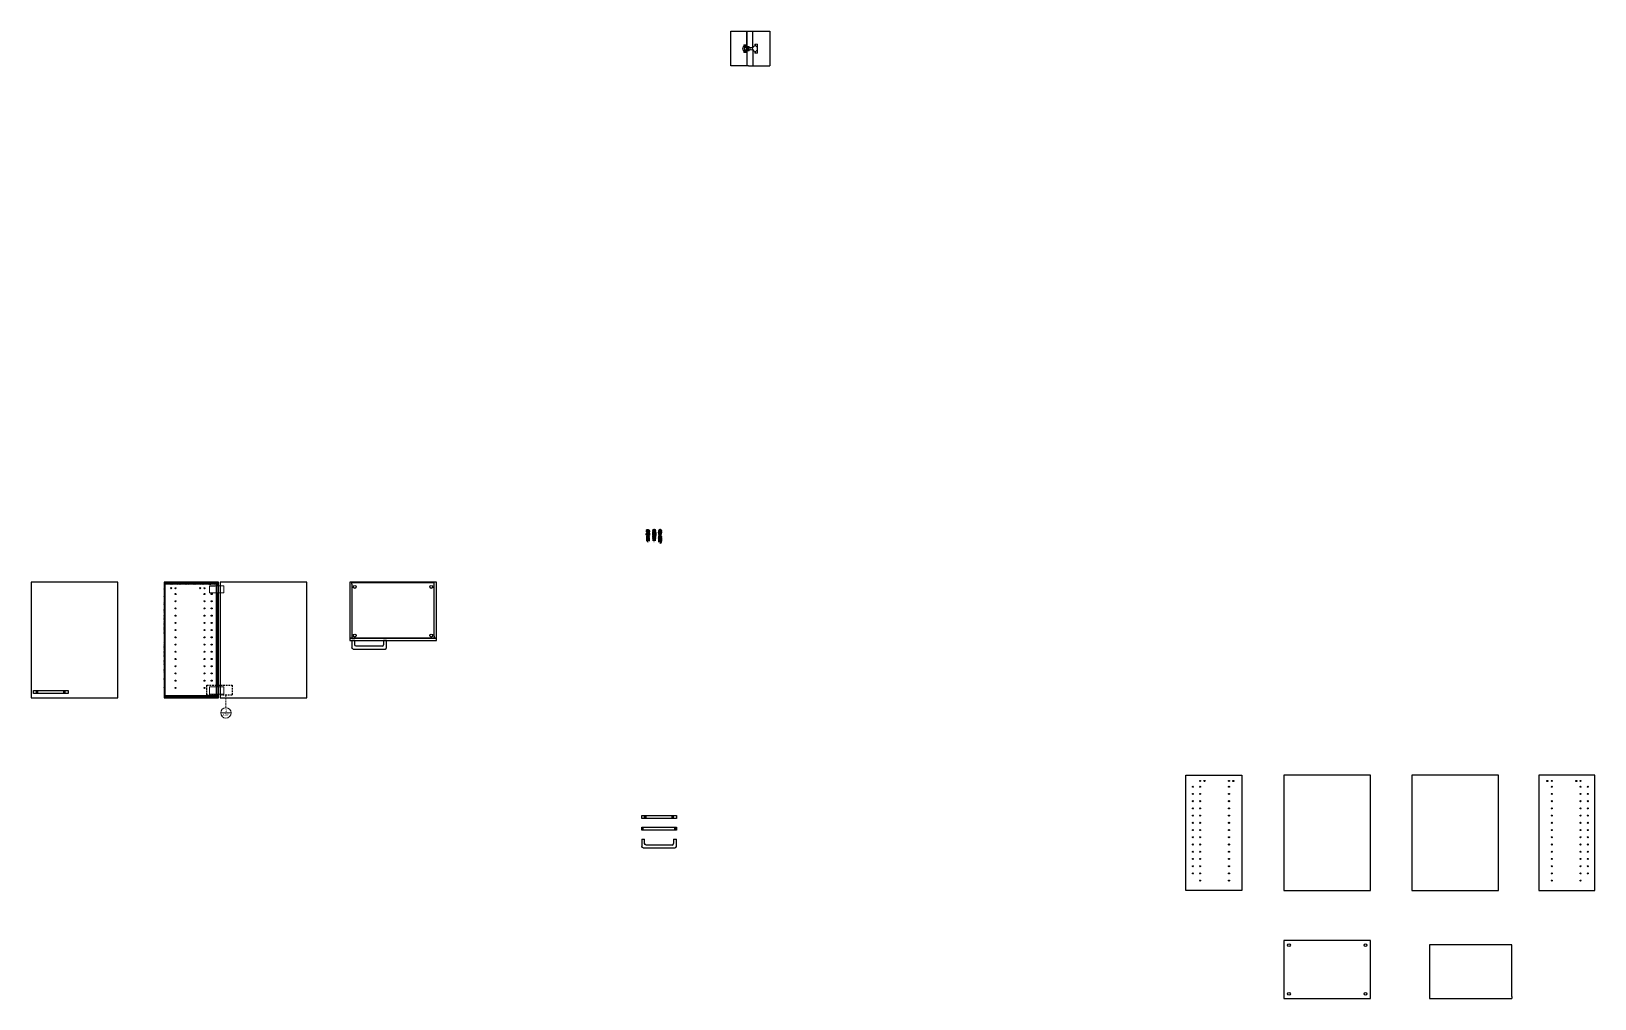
# Model space of a CAD drawing. Header units: millimetres. Extents: x -81 to 6320, y 1460 to 5690.
# Drawn here: x 5237 to 6320, y 3262 to 3932 of the extents above; entities that cross this region are included whole.
import ezdxf
from ezdxf.enums import TextEntityAlignment as Align

# ---------------------------------------------------------------- set-up
doc = ezdxf.new("R2010")
doc.units = ezdxf.units.MM
doc.linetypes.add('ACAD_ISO02W100', pattern=[15, 12, -3])
doc.linetypes.add('DASHED2', pattern=[0.375, 0.25, -0.125])
for name, color, linetype, lineweight in [('A-ANNO-SYMB', 3, 'Continuous', 18), ('meccanismi', 4, 'Continuous', 18), ('viti', 2, 'Continuous', 18)]:
    doc.layers.add(name, color=color, linetype=linetype, lineweight=lineweight)
doc.layers.add('ABACO', color=5, linetype='Continuous')
doc.styles.get("Standard").update_dxf_attribs({"font": 'Arial.ttf'})
pattern_1 = [(45, (441.58084, 2513.2355), (-0.44194174, 0.44194174), [])]

msp = doc.modelspace()

# ---------------------------------------------------------------- hatches: boundary and pattern name
at = {"linetype": 'ACAD_ISO02W100'}
h = msp.add_hatch(dxfattribs=at)
h.set_pattern_fill('ANSI31', color=256, scale=5)
h.set_pattern_definition(pattern_1)
edge = h.paths.add_edge_path()
edge.add_line((5329, 3550.8), (5329, 3470.8))
edge.add_line((5329.5, 3550.8), (5329.5, 3472.3))
h = msp.add_hatch(dxfattribs=at)
h.set_pattern_fill('ANSI31', color=256, scale=5)
h.set_pattern_definition(pattern_1)
h.paths.add_polyline_path([(5358.6, 3472.3), (5329.5, 3472.3), (5329.5, 3470.8), (5358.6, 3470.8)])
h.paths.add_polyline_path([(5365.3, 3472.3), (5358.6, 3472.3), (5358.6, 3470.8), (5365.3, 3470.8)])
h.paths.add_polyline_path([(5366.8, 3473.3), (5365.3, 3473.3), (5365.3, 3470.8), (5366.8, 3470.8)])
h.paths.add_polyline_path([(5366.8, 3479.6), (5365.3, 3479.6), (5365.3, 3478.3), (5366.8, 3478.3)])
h.paths.add_polyline_path([(5366.8, 3543.3), (5365.3, 3543.3), (5365.3, 3479.6), (5366.8, 3479.6)])
h.paths.add_polyline_path([(5366.8, 3550.8), (5365.3, 3550.8), (5365.3, 3548.3), (5366.8, 3548.3)])
h.paths.add_polyline_path([(5365.3, 3550.8), (5329.5, 3550.8), (5329.5, 3549.3), (5365.3, 3549.3)])

# ---------------------------------------------------------------- linework, layer by layer
at = {"color": 6}
for p, q in [((5721.5, 3908.1), (5721.5, 3932.1)), ((5721.5, 3932.1), (5748.5, 3932.1)), ((5748.5, 3932.1), (5748.5, 3908.1)), ((5733.8, 3908.1), (5721.5, 3908.1)), ((5733.8, 3908.1), (5748.5, 3908.1))]:
    msp.add_line(p, q, dxfattribs=at)
for p, q in [((5732.6, 3922.7), (5732.6, 3932.1)), ((5732.6, 3932.1), (5732.6, 3922.7)), ((5736.7, 3920.7), (5736.7, 3932.1)), ((5736.7, 3919.8), (5736.7, 3908.1)), ((5732.6, 3917.5), (5732.6, 3908.1)), ((5366.8, 3550.8), (5329, 3550.8)), ((5329, 3550.8), (5329, 3470.8)), ((5329.5, 3549.3), (5329.5, 3550.8)), ((5329.5, 3550.8), (5329.5, 3472.3)), ((5360.5, 3549.3), (5361.5, 3549.3)), ((5360.5, 3548.3), (5364.5, 3548.3)), ((5365.3, 3549.3), (5365.3, 3550.8)), ((5365.3, 3550.8), (5365.3, 3470.8)), ((5366.8, 3470.8), (5366.8, 3550.8)), ((5459.1, 3549.3), (5459.1, 3550.8)), ((5516.1, 3550.3), (5459.1, 3550.3)), ((5459.1, 3549.3), (5459.1, 3513.5)), ((5516.1, 3549.3), (5516.1, 3550.8)), ((5516.1, 3513.5), (5516.1, 3549.3)), ((5459.1, 3513.5), (5459.1, 3512)), ((5459.1, 3510.5), (5459.1, 3505.5)), ((5461.1, 3510.5), (5459.1, 3510.5)), ((5461.1, 3507.5), (5461.1, 3510.5)), ((5483.1, 3510.5), (5481.1, 3510.5)), ((5481.1, 3510.5), (5481.1, 3507.5)), ((5483.1, 3505.5), (5483.1, 3510.5)), ((5516.1, 3513.5), (5516.1, 3512)), ((5460.1, 3504.5), (5482.1, 3504.5)), ((5480.1, 3506.5), (5462.1, 3506.5)), ((5240.6, 3473.8), (5240.6, 3475.8)), ((5240.8, 3473.8), (5240.8, 3475.8)), ((5241, 3475.8), (5241, 3473.8)), ((5241.2, 3473.8), (5241.2, 3475.8)), ((5241.2, 3473.8), (5241.2, 3475.8)), ((5241.4, 3473.8), (5241.4, 3475.8)), ((5241.4, 3473.8), (5241.4, 3475.8)), ((5241.6, 3473.8), (5241.6, 3475.8)), ((5259.6, 3473.8), (5259.6, 3475.8)), ((5259.8, 3473.8), (5259.8, 3475.8)), ((5259.8, 3473.8), (5259.8, 3475.8)), ((5260, 3473.8), (5260, 3475.8)), ((5260, 3473.8), (5260, 3475.8)), ((5260.2, 3475.8), (5260.2, 3473.8)), ((5260.4, 3473.8), (5260.4, 3475.8)), ((5260.6, 3473.8), (5260.6, 3475.8)), ((5329, 3470.8), (5366.8, 3470.8)), ((5329.5, 3472.3), (5329.5, 3470.8)), ((5661.8, 3387.3), (5661.8, 3389.3)), ((5662, 3387.3), (5662, 3389.3)), ((5662.2, 3389.3), (5662.2, 3387.3)), ((5662.4, 3387.3), (5662.4, 3389.3)), ((5662.4, 3387.3), (5662.4, 3389.3)), ((5662.6, 3387.3), (5662.6, 3389.3)), ((5662.6, 3387.3), (5662.6, 3389.3)), ((5662.8, 3387.3), (5662.8, 3389.3)), ((5680.8, 3387.3), (5680.8, 3389.3)), ((5681, 3387.3), (5681, 3389.3)), ((5681, 3387.3), (5681, 3389.3)), ((5681.2, 3387.3), (5681.2, 3389.3)), ((5681.2, 3387.3), (5681.2, 3389.3)), ((5681.4, 3389.3), (5681.4, 3387.3)), ((5681.6, 3387.3), (5681.6, 3389.3)), ((5681.8, 3387.3), (5681.8, 3389.3)), ((5659.8, 3381.2), (5659.8, 3379.2)), ((5660, 3379.2), (5660, 3381.2)), ((5660.2, 3379.2), (5660.2, 3381.2)), ((5660.2, 3379.2), (5660.2, 3381.2)), ((5660.4, 3381.2), (5660.4, 3379.2)), ((5660.6, 3379.2), (5660.6, 3381.2)), ((5660.8, 3379.2), (5660.8, 3381.2)), ((5682.8, 3379.2), (5682.8, 3381.2)), ((5683, 3379.2), (5683, 3381.2)), ((5683, 3379.2), (5683, 3381.2)), ((5683.2, 3379.2), (5683.2, 3381.2)), ((5683.2, 3379.2), (5683.2, 3381.2)), ((5683.4, 3381.2), (5683.4, 3379.2)), ((5683.6, 3379.2), (5683.6, 3381.2)), ((5683.8, 3379.2), (5683.8, 3381.2)), ((5659.8, 3372.8), (5659.8, 3367.8)), ((5659.8, 3372.8), (5661.8, 3372.8)), ((5661.8, 3369.8), (5661.8, 3372.8)), ((5680.8, 3368.8), (5662.8, 3368.8)), ((5681.8, 3372.8), (5681.8, 3369.8)), ((5681.8, 3372.8), (5683.8, 3372.8)), ((5683.8, 3367.8), (5683.8, 3372.8)), ((5660.8, 3366.8), (5682.8, 3366.8))]:
    msp.add_line(p, q)
at = {"linetype": 'ACAD_ISO02W100'}
for p, q in [((5329.2, 3550.1), (5330.2, 3550.1)), ((5364.9, 3550.1), (5365.9, 3550.1)), ((5329.2, 3471.4), (5330.2, 3471.4)), ((5365, 3471.4), (5366, 3471.4))]:
    msp.add_line(p, q, dxfattribs=at)
for points in [[(5237.1, 3470.8), (5297.1, 3470.8), (5297.1, 3550.8), (5237.1, 3550.8)], [(5329.5, 3472.3), (5365.3, 3472.3), (5365.3, 3549.3), (5329.5, 3549.3)], [(5367.8, 3470.8), (5427.8, 3470.8), (5427.8, 3550.8), (5367.8, 3550.8)], [(5457.6, 3512), (5517.6, 3512), (5517.6, 3550.8), (5457.6, 3550.8)], [(5457.6, 3512), (5457.6, 3510.5), (5517.6, 3510.5), (5517.6, 3512)]]:
    msp.add_lwpolyline(points, close=True)
for points in [[(5262.6, 3475.8), (5262.6, 3473.8), (5238.6, 3473.8)], [(5238.6, 3473.8), (5238.6, 3475.8)], [(5238.6, 3475.8), (5262.6, 3475.8)], [(5240.6, 3473.8), (5240.6, 3475.8)], [(5240.6, 3473.8), (5240.6, 3475.8)], [(5260.6, 3473.8), (5260.6, 3475.8)], [(5683.8, 3389.3), (5683.8, 3387.3), (5659.8, 3387.3)], [(5659.8, 3387.3), (5659.8, 3389.3)], [(5659.8, 3389.3), (5683.8, 3389.3)], [(5661.8, 3387.3), (5661.8, 3389.3)], [(5661.8, 3387.3), (5661.8, 3389.3)], [(5681.8, 3387.3), (5681.8, 3389.3)], [(5683.8, 3381.2), (5683.8, 3379.2), (5659.8, 3379.2)], [(5659.8, 3379.2), (5659.8, 3381.2)], [(5659.8, 3381.2), (5683.8, 3381.2)]]:
    msp.add_lwpolyline(points)
at = {"linetype": 'DASHED2', "ltscale": 5}
msp.add_lwpolyline([(5358.6, 3479.6), (5376.3, 3479.6), (5376.3, 3472.6), (5358.6, 3472.6)], close=True, dxfattribs=at)
for centre, radius in [((5334, 3546.6), 0.4), ((5337, 3546.6), 0.35), ((5337, 3542.6), 0.35), ((5354, 3546.6), 0.4), ((5357, 3546.6), 0.35), ((5357, 3542.6), 0.35), ((5362, 3542.6), 0.35), ((5461.1, 3547.5), 1), ((5514.1, 3547.5), 1), ((5337, 3537.6), 0.35), ((5337, 3532.6), 0.35), ((5357, 3537.6), 0.35), ((5357, 3532.6), 0.35), ((5362, 3537.6), 0.35), ((5362, 3532.6), 0.35), ((5337, 3527.6), 0.35), ((5337, 3522.6), 0.35), ((5357, 3527.6), 0.35), ((5357, 3522.6), 0.35), ((5362, 3527.6), 0.35), ((5362, 3522.6), 0.35), ((5337, 3517.6), 0.35), ((5337, 3512.6), 0.35), ((5337, 3507.6), 0.35), ((5357, 3517.6), 0.35), ((5357, 3512.6), 0.35), ((5357, 3507.6), 0.35), ((5362, 3517.6), 0.35), ((5362, 3512.6), 0.35), ((5362, 3507.6), 0.35), ((5461.1, 3513.8), 1), ((5514.1, 3513.8), 1), ((5337, 3502.6), 0.35), ((5337, 3497.6), 0.35), ((5357, 3502.6), 0.35), ((5357, 3497.6), 0.35), ((5362, 3502.6), 0.35), ((5362, 3497.6), 0.35), ((5337, 3492.6), 0.35), ((5337, 3487.6), 0.35), ((5357, 3492.6), 0.35), ((5357, 3487.6), 0.35), ((5362, 3492.6), 0.35), ((5362, 3487.6), 0.35), ((5337, 3482.6), 0.35), ((5337, 3477.6), 0.35), ((5357, 3482.6), 0.35), ((5357, 3477.6), 0.35), ((5362, 3482.6), 0.35)]:
    msp.add_circle(centre, radius)
for points in [[(5460.1, 3504.5), (5459.7, 3504.5), (5459.1, 3505), (5459.1, 3505.5)], [(5462.1, 3506.5), (5461.7, 3506.5), (5461.1, 3507), (5461.1, 3507.5)], [(5480.1, 3506.5), (5480.6, 3506.5), (5481.1, 3507), (5481.1, 3507.5)], [(5482.1, 3504.5), (5482.6, 3504.5), (5483.1, 3505), (5483.1, 3505.5)], [(5660.8, 3366.8), (5660.4, 3366.8), (5659.8, 3367.3), (5659.8, 3367.8)], [(5662.8, 3368.8), (5662.4, 3368.8), (5661.8, 3369.3), (5661.8, 3369.8)], [(5680.8, 3368.8), (5681.3, 3368.8), (5681.8, 3369.3), (5681.8, 3369.8)], [(5682.8, 3366.8), (5683.3, 3366.8), (5683.8, 3367.3), (5683.8, 3367.8)]]:
    msp.add_open_spline(points, degree=3)
at = {"layer": 'A-ANNO-SYMB', "linetype": 'DASHED2', "ltscale": 5}
msp.add_line((5371.9, 3472.6), (5371.9, 3464), dxfattribs=at)
at = {"layer": 'A-ANNO-SYMB', "linetype": 'Continuous'}
msp.add_line((5368.3, 3460.3), (5375.5, 3460.3), dxfattribs=at)
msp.add_circle((5371.9, 3460.3), 3.62, dxfattribs=at)
at = {"layer": 'ABACO'}
for p, q in [((6205.3, 3264), (6205.3, 3262.5)), ((6205.3, 3262.5), (6262.3, 3262.5)), ((6262.3, 3264), (6262.3, 3262.5))]:
    msp.add_line(p, q, dxfattribs=at)
for points in [[(6075.5, 3337.3), (6036.7, 3337.3), (6036.7, 3417.3), (6075.5, 3417.3)], [(6104.5, 3337.3), (6164.5, 3337.3), (6164.5, 3417.3), (6104.5, 3417.3)], [(6193.1, 3337.3), (6253.1, 3337.3), (6253.1, 3417.3), (6193.1, 3417.3)], [(6281, 3337.3), (6319.8, 3337.3), (6319.8, 3417.3), (6281, 3417.3)]]:
    msp.add_lwpolyline(points, close=True, dxfattribs=at)
for points in [[(6164.5, 3264), (6164.5, 3302.8), (6104.5, 3302.8), (6104.5, 3264)], [(6262.3, 3264), (6262.3, 3299.8), (6205.3, 3299.8), (6205.3, 3264)], [(6104.5, 3264), (6104.5, 3264), (6104.5, 3262.5), (6164.5, 3262.5), (6164.5, 3264)]]:
    msp.add_lwpolyline(points, dxfattribs=at)
for centre, radius in [((6046.5, 3413.2), 0.35), ((6049.5, 3413.2), 0.4), ((6066.5, 3413.2), 0.35), ((6069.5, 3413.2), 0.4), ((6287, 3413.2), 0.4), ((6290, 3413.2), 0.35), ((6307, 3413.2), 0.4), ((6310, 3413.2), 0.35), ((6041.5, 3409.2), 0.35), ((6041.5, 3404.2), 0.35), ((6046.5, 3409.2), 0.35), ((6046.5, 3404.2), 0.35), ((6066.5, 3409.2), 0.35), ((6066.5, 3404.2), 0.35), ((6290, 3409.2), 0.35), ((6290, 3404.2), 0.35), ((6310, 3409.2), 0.35), ((6310, 3404.2), 0.35), ((6315, 3409.2), 0.35), ((6315, 3404.2), 0.35), ((6041.5, 3399.2), 0.35), ((6041.5, 3394.2), 0.35), ((6041.5, 3389.2), 0.35), ((6046.5, 3399.2), 0.35), ((6046.5, 3394.2), 0.35), ((6046.5, 3389.2), 0.35), ((6066.5, 3399.2), 0.35), ((6066.5, 3394.2), 0.35), ((6066.5, 3389.2), 0.35), ((6290, 3399.2), 0.35), ((6290, 3394.2), 0.35), ((6290, 3389.2), 0.35), ((6310, 3399.2), 0.35), ((6310, 3394.2), 0.35), ((6310, 3389.2), 0.35), ((6315, 3399.2), 0.35), ((6315, 3394.2), 0.35), ((6315, 3389.2), 0.35), ((6041.5, 3384.2), 0.35), ((6041.5, 3379.2), 0.35), ((6046.5, 3384.2), 0.35), ((6046.5, 3379.2), 0.35), ((6066.5, 3384.2), 0.35), ((6066.5, 3379.2), 0.35), ((6290, 3384.2), 0.35), ((6290, 3379.2), 0.35), ((6310, 3384.2), 0.35), ((6310, 3379.2), 0.35), ((6315, 3384.2), 0.35), ((6315, 3379.2), 0.35), ((6041.5, 3374.2), 0.35), ((6041.5, 3369.2), 0.35), ((6046.5, 3374.2), 0.35), ((6046.5, 3369.2), 0.35), ((6066.5, 3374.2), 0.35), ((6066.5, 3369.2), 0.35), ((6290, 3374.2), 0.35), ((6290, 3369.2), 0.35), ((6310, 3374.2), 0.35), ((6310, 3369.2), 0.35), ((6315, 3374.2), 0.35), ((6315, 3369.2), 0.35), ((6041.5, 3364.2), 0.35), ((6041.5, 3359.2), 0.35), ((6046.5, 3364.2), 0.35), ((6046.5, 3359.2), 0.35), ((6066.5, 3364.2), 0.35), ((6066.5, 3359.2), 0.35), ((6290, 3364.2), 0.35), ((6290, 3359.2), 0.35), ((6310, 3364.2), 0.35), ((6310, 3359.2), 0.35), ((6315, 3364.2), 0.35), ((6315, 3359.2), 0.35), ((6041.5, 3354.2), 0.35), ((6041.5, 3349.2), 0.35), ((6046.5, 3354.2), 0.35), ((6046.5, 3349.2), 0.35), ((6066.5, 3354.2), 0.35), ((6066.5, 3349.2), 0.35), ((6290, 3354.2), 0.35), ((6290, 3349.2), 0.35), ((6310, 3354.2), 0.35), ((6310, 3349.2), 0.35), ((6315, 3354.2), 0.35), ((6315, 3349.2), 0.35), ((6046.5, 3344.2), 0.35), ((6066.5, 3344.2), 0.35), ((6290, 3344.2), 0.35), ((6310, 3344.2), 0.35), ((6108, 3299.5), 1), ((6161, 3299.5), 1), ((6108, 3265.8), 1), ((6161, 3265.8), 1)]:
    msp.add_circle(centre, radius, dxfattribs=at)
at = {"layer": 'meccanismi', "linetype": 'Continuous'}
for p, q in [((5730, 3920.1), (5730, 3921.3)), ((5730, 3920.1), (5730, 3918.9)), ((5730.2, 3921.5), (5730.3, 3921.5)), ((5730.5, 3921.7), (5730.5, 3922.5)), ((5730.7, 3922.7), (5732.6, 3922.7)), ((5732.8, 3922.5), (5732.8, 3921.7)), ((5733, 3921.5), (5734, 3921.5)), ((5734.3, 3921.2), (5734.3, 3920.9)), ((5734.3, 3920.9), (5736.7, 3920.9)), ((5734.3, 3919), (5734.3, 3919.4)), ((5734.3, 3919.4), (5736.7, 3919.4)), ((5735, 3920.1), (5735, 3920.9)), ((5735, 3920.9), (5736.7, 3920.9)), ((5735, 3920.1), (5735, 3919.4)), ((5735, 3919.4), (5736.7, 3919.4)), ((5736.4, 3920.2), (5736.4, 3920.1)), ((5736.4, 3920), (5736.4, 3920.1)), ((5736.7, 3920.4), (5736.6, 3920.4)), ((5736.7, 3919.8), (5736.6, 3919.8)), ((5736.7, 3920.9), (5736.7, 3920.4)), ((5736.7, 3919.4), (5736.7, 3919.8)), ((5738.2, 3922), (5738.2, 3923.1)), ((5738.2, 3922), (5738.8, 3922)), ((5738.4, 3923.3), (5739.9, 3923.3)), ((5740.1, 3923.1), (5740.1, 3920.1)), ((5740.1, 3917.1), (5740.1, 3920.1)), ((5730.2, 3918.7), (5730.3, 3918.7)), ((5730.5, 3918.5), (5730.5, 3917.7)), ((5730.7, 3917.5), (5732.6, 3917.5)), ((5732.8, 3917.7), (5732.8, 3918.5)), ((5733, 3918.7), (5734, 3918.7)), ((5738.2, 3918.2), (5738.2, 3917.1)), ((5738.2, 3918.2), (5738.8, 3918.2)), ((5738.4, 3916.9), (5739.9, 3916.9))]:
    msp.add_line(p, q, dxfattribs=at)
at = {"layer": 'meccanismi'}
msp.add_line((5736.7, 3920.9), (5736.7, 3920.4), dxfattribs=at)
at = {"layer": 'meccanismi', "linetype": 'Continuous'}
for points in [[(5734, 3920.1), (5734, 3920.9), (5731, 3920.9), (5731, 3920.1)], [(5734, 3920.1), (5734, 3919.4), (5731, 3919.4), (5731, 3920.1)]]:
    msp.add_lwpolyline(points, dxfattribs=at)
for points in [[(5360.5, 3543.3), (5370.5, 3543.3), (5370.5, 3548.3), (5360.5, 3548.3)], [(5360.5, 3473.3), (5370.5, 3473.3), (5370.5, 3478.3), (5360.5, 3478.3)]]:
    msp.add_lwpolyline(points, close=True, dxfattribs=at)
for centre, radius in [((5732.1, 3921.9), 0.513), ((5738.7, 3922.8), 0.365), ((5732.1, 3918.3), 0.513), ((5738.7, 3917.5), 0.365)]:
    msp.add_circle(centre, radius, dxfattribs=at)
for centre, radius, start, end in [((5731, 3920.1), 1.33, 142.7279, 177.8925), ((5731, 3920.2), 1.33, 182.1075, 217.2721), ((5730.2, 3921.3), 0.2, 90, 180), ((5730.3, 3921.7), 0.2, 270, 0), ((5730.7, 3922.5), 0.2, 90, 180), ((5732.6, 3920.2), 0.402, 356.261, 183.739), ((5732.6, 3920.1), 0.402, 176.261, 3.739), ((5732.6, 3922.5), 0.2, 0, 90), ((5733, 3921.7), 0.2, 180, 270), ((5733.6, 3920.1), 0.212, 0, 180), ((5733.6, 3920.1), 0.212, 180, 0), ((5734, 3921.2), 0.3, 0, 90), ((5736.6, 3920.2), 0.2, 90, 180), ((5736.6, 3920), 0.2, 180, 270), ((5738.9, 3919.5), 2.57, 105.8528, 148.676), ((5738.9, 3920.7), 2.57, 211.324, 254.1472), ((5738.4, 3923.1), 0.2, 90, 180), ((5737.4, 3920.1), 2.35, 306.3232, 53.6768), ((5739.9, 3923.1), 0.2, 0, 90), ((5730.2, 3918.9), 0.2, 180, 270), ((5730.3, 3918.5), 0.2, 0, 90), ((5730.7, 3917.7), 0.2, 180, 270), ((5732.6, 3917.7), 0.2, 270, 0), ((5733, 3918.5), 0.2, 90, 180), ((5734, 3919), 0.3, 270, 0), ((5738.4, 3917.1), 0.2, 180, 270), ((5739.9, 3917.1), 0.2, 270, 0)]:
    msp.add_arc(centre, radius, start, end, dxfattribs=at)
at = {"layer": 'meccanismi', "linetype": 'Continuous', "extrusion": (0, 0, -1)}
msp.add_ellipse((5731, 3921.9), major_axis=(0, 0.697), ratio=0.502321, dxfattribs=at)
at = {"layer": 'meccanismi', "linetype": 'Continuous'}
msp.add_ellipse((5731, 3918.3), major_axis=(0, -0.697), ratio=0.502321, dxfattribs=at)
at = {"layer": 'viti', "lineweight": 100}
for p, q in [((5663.6, 3586.1), (5664.1, 3586.1)), ((5663.6, 3585.9), (5664.1, 3585.9)), ((5664.6, 3584), (5663.6, 3584)), ((5664.1, 3586.5), (5664.1, 3586.1)), ((5664.1, 3585.9), (5664.1, 3585.5)), ((5664.1, 3584.3), (5664.1, 3584)), ((5664.2, 3586.5), (5664.2, 3586.1)), ((5664.2, 3586.1), (5664.6, 3586.1)), ((5664.2, 3585.9), (5664.6, 3585.9)), ((5664.2, 3585.9), (5664.2, 3585.5)), ((5664.2, 3584), (5664.2, 3584.3)), ((5668.1, 3585.2), (5668.8, 3585.2)), ((5668.1, 3585.2), (5668.1, 3583.1)), ((5668.7, 3585.3), (5668.2, 3585.3)), ((5668.2, 3585.3), (5668.2, 3585.3)), ((5668.2, 3585.2), (5668.2, 3583.1)), ((5668.3, 3583.1), (5668.3, 3585.2)), ((5668.4, 3585.2), (5668.4, 3583.1)), ((5668.5, 3583.1), (5668.5, 3585.2)), ((5668.6, 3585.2), (5668.6, 3583.1)), ((5668.7, 3583.1), (5668.7, 3585.2)), ((5668.8, 3585.2), (5668.8, 3583.1)), ((5672.1, 3585.2), (5672.1, 3585.3)), ((5672.1, 3585.3), (5672.8, 3585.3)), ((5672.1, 3585.2), (5672.8, 3585.2)), ((5672.2, 3584.9), (5672.7, 3584.9)), ((5672.3, 3586.2), (5672.5, 3586.2)), ((5672.3, 3586.1), (5672.5, 3586.1)), ((5672.3, 3584.9), (5672.3, 3584)), ((5672.6, 3584.9), (5672.3, 3584.8)), ((5672.6, 3584.9), (5672.3, 3584.8)), ((5672.7, 3584.8), (5672.3, 3584.7)), ((5672.7, 3584.8), (5672.3, 3584.7)), ((5672.3, 3584.8), (5672.3, 3584.7)), ((5672.3, 3584.7), (5672.3, 3584.5)), ((5672.7, 3584.6), (5672.3, 3584.5)), ((5672.7, 3584.6), (5672.3, 3584.5)), ((5672.7, 3584.5), (5672.3, 3584.4)), ((5672.3, 3584.5), (5672.3, 3584.4)), ((5672.3, 3584.4), (5672.3, 3584.2)), ((5672.7, 3584.4), (5672.3, 3584.4)), ((5672.7, 3584.3), (5672.3, 3584.2)), ((5672.7, 3584.3), (5672.3, 3584.2)), ((5672.3, 3584.2), (5672.3, 3584.1)), ((5672.7, 3584.2), (5672.3, 3584.1)), ((5672.7, 3584.1), (5672.3, 3584.1)), ((5672.3, 3584), (5672.6, 3584)), ((5672.5, 3586.3), (5672.5, 3586.2)), ((5672.5, 3586.3), (5672.5, 3586.2)), ((5672.5, 3586.2), (5672.7, 3586.2)), ((5672.5, 3586.1), (5672.7, 3586.1)), ((5672.5, 3586.1), (5672.5, 3586)), ((5672.5, 3586.1), (5672.5, 3586)), ((5672.7, 3584.9), (5672.7, 3584)), ((5672.8, 3585.3), (5672.8, 3585.2)), ((5663.6, 3583.6), (5664.4, 3583.6)), ((5664, 3582.2), (5664.2, 3582.2)), ((5664, 3582.2), (5664.2, 3582.2)), ((5664.1, 3581.4), (5664, 3581.6)), ((5664, 3581.6), (5664.4, 3581.6)), ((5664.1, 3581.4), (5664.2, 3581.4)), ((5664.3, 3581.2), (5664.1, 3581.2)), ((5664.3, 3581.2), (5664.1, 3581.2)), ((5664.3, 3581.1), (5664.1, 3581.1)), ((5664.3, 3581.1), (5664.1, 3581)), ((5664.3, 3580.9), (5664.1, 3580.9)), ((5664.3, 3580.9), (5664.1, 3580.9)), ((5664.3, 3580.8), (5664.1, 3580.7)), ((5664.3, 3580.7), (5664.1, 3580.7)), ((5664.3, 3580.6), (5664.1, 3580.6)), ((5664.3, 3580.6), (5664.1, 3580.6)), ((5664.3, 3580.4), (5664.1, 3580.4)), ((5664.3, 3580.4), (5664.1, 3580.4)), ((5664.3, 3580.3), (5664.1, 3580.3)), ((5664.3, 3580.3), (5664.1, 3580.2)), ((5664.3, 3580.1), (5664.1, 3580.1)), ((5664.3, 3580.1), (5664.1, 3580.1)), ((5664.3, 3580), (5664.1, 3579.9)), ((5664.3, 3580), (5664.1, 3579.9)), ((5664.3, 3579.8), (5664.1, 3579.8)), ((5664.3, 3579.8), (5664.1, 3579.8)), ((5664.3, 3579.7), (5664.1, 3579.6)), ((5664.3, 3579.6), (5664.1, 3579.6)), ((5664.1, 3579.5), (5664.2, 3579.5)), ((5664.2, 3582.4), (5664.2, 3582.2)), ((5664.2, 3582.4), (5664.2, 3582.2)), ((5664.2, 3582.2), (5664.4, 3582.2)), ((5664.2, 3582.2), (5664.4, 3582.2)), ((5664.2, 3582.2), (5664.2, 3582)), ((5664.2, 3582.2), (5664.2, 3582)), ((5664.4, 3581.6), (5664.2, 3581.4)), ((5664.2, 3579.5), (5664.2, 3579.4)), ((5664.2, 3579.5), (5664.2, 3579.5)), ((5664.2, 3579.5), (5664.2, 3579.4)), ((5664.3, 3579.5), (5664.2, 3579.5)), ((5664.3, 3579.5), (5664.2, 3579.5)), ((5668.1, 3583.1), (5668.8, 3583.1)), ((5668.7, 3583), (5668.2, 3583)), ((5668.2, 3582.2), (5668.4, 3582.2)), ((5668.2, 3582.2), (5668.4, 3582.2)), ((5668.2, 3581.3), (5668.2, 3581.2)), ((5668.2, 3581.1), (5668.6, 3581.1)), ((5668.4, 3581.1), (5668.3, 3581.1)), ((5668.5, 3581.1), (5668.3, 3581.1)), ((5668.5, 3581), (5668.3, 3580.9)), ((5668.5, 3581), (5668.3, 3580.9)), ((5668.5, 3580.8), (5668.3, 3580.8)), ((5668.5, 3580.8), (5668.3, 3580.8)), ((5668.5, 3580.7), (5668.3, 3580.6)), ((5668.5, 3580.6), (5668.3, 3580.6)), ((5668.5, 3580.5), (5668.3, 3580.5)), ((5668.5, 3580.5), (5668.3, 3580.5)), ((5668.5, 3580.3), (5668.3, 3580.3)), ((5668.5, 3580.3), (5668.3, 3580.3)), ((5668.5, 3580.2), (5668.3, 3580.2)), ((5668.5, 3580.2), (5668.3, 3580.1)), ((5668.5, 3580), (5668.3, 3580)), ((5668.5, 3580), (5668.3, 3580)), ((5668.5, 3579.9), (5668.3, 3579.8)), ((5668.5, 3579.9), (5668.3, 3579.8)), ((5668.5, 3579.7), (5668.3, 3579.7)), ((5668.5, 3579.7), (5668.3, 3579.7)), ((5668.4, 3582.4), (5668.4, 3582.2)), ((5668.4, 3582.4), (5668.4, 3582.2)), ((5668.4, 3582.2), (5668.6, 3582.2)), ((5668.4, 3582.2), (5668.6, 3582.2)), ((5668.4, 3582.2), (5668.4, 3582)), ((5668.4, 3582.2), (5668.4, 3582)), ((5668.4, 3581.1), (5668.4, 3581.1)), ((5668.4, 3579.6), (5668.4, 3579.5)), ((5668.5, 3579.6), (5668.4, 3579.5)), ((5668.5, 3579.6), (5668.4, 3579.5)), ((5668.4, 3579.5), (5668.4, 3579.4)), ((5668.4, 3579.5), (5668.4, 3579.4)), ((5668.5, 3579.5), (5668.4, 3579.5)), ((5668.7, 3581.3), (5668.7, 3581.2)), ((5672.2, 3582.1), (5672.5, 3582.1)), ((5672.2, 3582.1), (5672.5, 3582.1)), ((5672.2, 3581.4), (5672.9, 3581.4)), ((5672.2, 3581.2), (5672.2, 3581.4)), ((5672.5, 3581.2), (5672.2, 3581.2)), ((5672.3, 3581.1), (5672.3, 3581.2)), ((5672.3, 3579.8), (5672.3, 3580.9)), ((5672.3, 3579.6), (5672.3, 3579.3)), ((5672.8, 3579.4), (5672.3, 3579.3)), ((5672.8, 3579.4), (5672.3, 3579.3)), ((5672.3, 3579.3), (5672.3, 3579.2)), ((5672.8, 3579.3), (5672.3, 3579.2)), ((5672.3, 3579.2), (5672.3, 3579)), ((5672.8, 3579.2), (5672.3, 3579.1)), ((5672.8, 3579.1), (5672.3, 3579)), ((5672.8, 3579.1), (5672.3, 3579)), ((5672.3, 3579), (5672.3, 3578.9)), ((5672.8, 3579), (5672.3, 3578.9)), ((5672.3, 3578.9), (5672.3, 3578.7)), ((5672.8, 3578.9), (5672.3, 3578.8)), ((5672.8, 3578.8), (5672.3, 3578.7)), ((5672.8, 3578.8), (5672.3, 3578.7)), ((5672.3, 3578.7), (5672.3, 3578.6)), ((5672.8, 3578.7), (5672.3, 3578.6)), ((5672.8, 3578.6), (5672.3, 3578.5)), ((5672.3, 3578.5), (5672.3, 3578.5)), ((5672.4, 3580.9), (5672.4, 3579.8)), ((5672.4, 3580.9), (5672.4, 3579.8)), ((5672.5, 3578.4), (5672.4, 3578.4)), ((5672.5, 3582.5), (5672.5, 3582.1)), ((5672.5, 3582.1), (5672.5, 3581.8)), ((5672.5, 3581.2), (5672.9, 3581.2)), ((5672.6, 3578.4), (5672.5, 3578.4)), ((5672.6, 3582.5), (5672.6, 3582.1)), ((5672.6, 3582.1), (5672.9, 3582.1)), ((5672.6, 3582.1), (5672.9, 3582.1)), ((5672.6, 3582.1), (5672.6, 3581.8)), ((5672.7, 3581.1), (5672.7, 3581.2)), ((5672.7, 3580.9), (5672.7, 3579.8)), ((5672.7, 3580.9), (5672.7, 3579.8)), ((5672.7, 3579.6), (5672.7, 3579.4)), ((5672.7, 3579.4), (5672.7, 3579.3)), ((5672.7, 3579.2), (5672.7, 3579.1)), ((5672.7, 3579.1), (5672.7, 3579)), ((5672.7, 3578.9), (5672.7, 3578.8)), ((5672.7, 3578.8), (5672.7, 3578.7)), ((5672.7, 3578.6), (5672.7, 3578.5)), ((5672.8, 3579.8), (5672.8, 3580.9)), ((5672.9, 3581.2), (5672.9, 3581.4))]:
    msp.add_line(p, q, dxfattribs=at)
for points in [[(5663.6, 3584.4), (5664.6, 3584.4), (5664.6, 3583.6), (5663.6, 3583.6), (5663.6, 3584.4)], [(5663.6, 3584.4), (5663.6, 3584.3), (5664.6, 3584.3)], [(5663.6, 3584), (5663.7, 3584), (5663.7, 3584.3)], [(5664.4, 3583.9), (5663.6, 3583.9)], [(5664.5, 3583.7), (5664.5, 3583.8)], [(5664.6, 3584), (5664.6, 3584), (5664.6, 3584.3)], [(5672.5, 3586.2), (5672.3, 3586.2), (5672.3, 3586.1)], [(5672.5, 3586.2), (5672.5, 3586.3), (5672.5, 3586.3)], [(5672.5, 3586.2), (5672.7, 3586.2), (5672.7, 3586.1)], [(5672.5, 3586.1), (5672.5, 3586), (5672.5, 3586)], [(5664.2, 3582.2), (5664, 3582.2), (5664, 3582.2)], [(5664.1, 3580.9), (5664.1, 3581.4)], [(5664.1, 3580.9), (5664.1, 3581)], [(5664.1, 3580.7), (5664.1, 3580.9)], [(5664.1, 3580.6), (5664.1, 3580.7)], [(5664.1, 3580.4), (5664.1, 3580.6)], [(5664.1, 3580.3), (5664.1, 3580.4)], [(5664.1, 3580.1), (5664.1, 3580.2)], [(5664.1, 3579.9), (5664.1, 3580.1)], [(5664.1, 3579.8), (5664.1, 3579.9)], [(5664.1, 3579.6), (5664.1, 3579.8)], [(5664.1, 3579.6), (5664.1, 3579.8)], [(5664.1, 3579.5), (5664.1, 3579.6)], [(5664.2, 3582.2), (5664.2, 3582.4), (5664.2, 3582.4)], [(5664.2, 3582.2), (5664.4, 3582.2), (5664.4, 3582.2)], [(5664.2, 3582.2), (5664.2, 3582), (5664.2, 3582)], [(5664.2, 3580.9), (5664.2, 3581.4)], [(5664.2, 3580.8), (5664.2, 3580.9)], [(5664.2, 3580.6), (5664.2, 3580.7)], [(5664.2, 3580.4), (5664.2, 3580.6)], [(5664.2, 3580.3), (5664.2, 3580.4)], [(5664.2, 3580.1), (5664.2, 3580.3)], [(5664.2, 3580), (5664.2, 3580.1)], [(5664.2, 3579.8), (5664.2, 3579.9)], [(5664.2, 3579.7), (5664.2, 3579.8)], [(5664.2, 3579.5), (5664.2, 3579.6)], [(5668.4, 3582.2), (5668.2, 3582.2), (5668.2, 3582.2)], [(5668.4, 3582.2), (5668.4, 3582.4), (5668.4, 3582.4)], [(5668.4, 3582.2), (5668.6, 3582.2), (5668.6, 3582.2)], [(5668.4, 3582.2), (5668.4, 3582), (5668.4, 3582)], [(5668.4, 3581), (5668.4, 3581.1)], [(5668.4, 3581.1), (5668.4, 3581.1)], [(5668.4, 3580.8), (5668.4, 3580.9)], [(5668.4, 3580.6), (5668.4, 3580.8)], [(5668.4, 3580.5), (5668.4, 3580.6)], [(5668.4, 3580.3), (5668.4, 3580.5)], [(5668.4, 3580.2), (5668.4, 3580.3)], [(5668.4, 3580), (5668.4, 3580.1)], [(5668.4, 3579.8), (5668.4, 3580)], [(5668.4, 3579.7), (5668.4, 3579.8)], [(5668.4, 3579.6), (5668.4, 3579.7)], [(5668.5, 3581), (5668.5, 3581.1)], [(5668.5, 3580.8), (5668.5, 3581)], [(5668.5, 3580.7), (5668.5, 3580.8)], [(5668.5, 3580.5), (5668.5, 3580.6)], [(5668.5, 3580.3), (5668.5, 3580.5)], [(5668.5, 3580.2), (5668.5, 3580.3)], [(5668.5, 3580), (5668.5, 3580.2)], [(5668.5, 3579.9), (5668.5, 3580)], [(5668.5, 3579.7), (5668.5, 3579.8)], [(5668.5, 3579.6), (5668.5, 3579.7)], [(5672.5, 3581.1), (5672.2, 3581.1)], [(5672.2, 3579.6), (5672.5, 3579.6)], [(5672.3, 3578.5), (5672.3, 3578.5), (5672.3, 3578.5)], [(5672.4, 3580.7), (5672.4, 3580.7)], [(5672.5, 3581.1), (5672.8, 3581.1)], [(5672.8, 3579.6), (5672.5, 3579.6)], [(5672.7, 3580.7), (5672.7, 3580.7)]]:
    msp.add_lwpolyline(points, dxfattribs=at)
for centre, radius in [((5664.1, 3586), 0.5), ((5668.5, 3586.2), 0.35), ((5668.5, 3586.2), 0.267), ((5672.5, 3586.2), 0.35), ((5664.2, 3582.2), 0.25), ((5668.4, 3582.2), 0.25), ((5672.5, 3582.1), 0.35)]:
    msp.add_circle(centre, radius, dxfattribs=at)
for centre, start, end in [((5672.1, 3585.2), 180, 198.2952), ((5672.3, 3584), 180, 270), ((5672.6, 3584), 270, 0), ((5672.8, 3585.2), 341.7048, 0)]:
    msp.add_arc(centre, 0.02, start, end, dxfattribs=at)
for points in [[(5664.5, 3583.8), (5664.5, 3583.8), (5664.5, 3583.9), (5664.4, 3583.9)], [(5668.2, 3585.3), (5668.2, 3585.3), (5668.1, 3585.2), (5668.1, 3585.2)], [(5668.8, 3585.2), (5668.8, 3585.2), (5668.8, 3585.3), (5668.7, 3585.3)], [(5672.5, 3585.5), (5672.5, 3585.5), (5672.1, 3585.5), (5672.1, 3585.3)], [(5672.2, 3584.9), (5672.1, 3584.9), (5672.2, 3585.1), (5672.1, 3585.2)], [(5672.3, 3584.8), (5672.2, 3584.8), (5672.2, 3584.8), (5672.3, 3584.8)], [(5672.3, 3584.7), (5672.2, 3584.7), (5672.2, 3584.7), (5672.3, 3584.7)], [(5672.3, 3584.5), (5672.2, 3584.5), (5672.2, 3584.5), (5672.3, 3584.5)], [(5672.3, 3584.4), (5672.2, 3584.4), (5672.2, 3584.4), (5672.3, 3584.4)], [(5672.3, 3584.2), (5672.2, 3584.2), (5672.2, 3584.2), (5672.3, 3584.2)], [(5672.3, 3584.1), (5672.2, 3584.1), (5672.2, 3584.1), (5672.3, 3584.1)], [(5672.5, 3585.5), (5672.5, 3585.5), (5672.8, 3585.5), (5672.8, 3585.3)], [(5672.8, 3585.2), (5672.8, 3585.1), (5672.8, 3584.9), (5672.7, 3584.9)], [(5672.7, 3584.8), (5672.7, 3584.8), (5672.7, 3584.8), (5672.7, 3584.8)], [(5672.7, 3584.6), (5672.7, 3584.6), (5672.7, 3584.6), (5672.7, 3584.6)], [(5672.7, 3584.4), (5672.7, 3584.5), (5672.7, 3584.5), (5672.7, 3584.5)], [(5672.7, 3584.3), (5672.7, 3584.3), (5672.7, 3584.3), (5672.7, 3584.3)], [(5672.7, 3584.1), (5672.7, 3584.1), (5672.7, 3584.2), (5672.7, 3584.2)], [(5664.1, 3581.2), (5664.1, 3581.2), (5664.1, 3581.2), (5664.1, 3581.2)], [(5664.1, 3581), (5664.1, 3581), (5664.1, 3581), (5664.1, 3581.1)], [(5664.1, 3580.9), (5664.1, 3580.9), (5664.1, 3580.9), (5664.1, 3580.9)], [(5664.1, 3580.7), (5664.1, 3580.7), (5664.1, 3580.7), (5664.1, 3580.7)], [(5664.1, 3580.6), (5664.1, 3580.6), (5664.1, 3580.6), (5664.1, 3580.6)], [(5664.1, 3580.4), (5664.1, 3580.4), (5664.1, 3580.4), (5664.1, 3580.4)], [(5664.1, 3580.2), (5664.1, 3580.2), (5664.1, 3580.3), (5664.1, 3580.3)], [(5664.1, 3580.1), (5664.1, 3580.1), (5664.1, 3580.1), (5664.1, 3580.1)], [(5664.1, 3579.9), (5664.1, 3579.9), (5664.1, 3579.9), (5664.1, 3579.9)], [(5664.1, 3579.8), (5664.1, 3579.8), (5664.1, 3579.8), (5664.1, 3579.8)], [(5664.1, 3579.6), (5664.1, 3579.6), (5664.1, 3579.6), (5664.1, 3579.6)], [(5664.2, 3579.5), (5664.1, 3579.5), (5664.1, 3579.5), (5664.2, 3579.5)], [(5664.3, 3581.2), (5664.3, 3581.2), (5664.3, 3581.2), (5664.3, 3581.2)], [(5664.3, 3581.1), (5664.3, 3581.1), (5664.3, 3581.1), (5664.3, 3581.1)], [(5664.3, 3580.9), (5664.3, 3580.9), (5664.3, 3580.9), (5664.3, 3580.9)], [(5664.3, 3580.7), (5664.3, 3580.7), (5664.3, 3580.8), (5664.3, 3580.8)], [(5664.3, 3580.6), (5664.3, 3580.6), (5664.3, 3580.6), (5664.3, 3580.6)], [(5664.3, 3580.4), (5664.3, 3580.4), (5664.3, 3580.4), (5664.3, 3580.4)], [(5664.3, 3580.3), (5664.3, 3580.3), (5664.3, 3580.3), (5664.3, 3580.3)], [(5664.3, 3580.1), (5664.3, 3580.1), (5664.3, 3580.1), (5664.3, 3580.1)], [(5664.3, 3580), (5664.3, 3580), (5664.3, 3580), (5664.3, 3580)], [(5664.3, 3579.8), (5664.3, 3579.8), (5664.3, 3579.8), (5664.3, 3579.8)], [(5664.3, 3579.6), (5664.3, 3579.6), (5664.3, 3579.7), (5664.3, 3579.7)], [(5664.3, 3579.5), (5664.3, 3579.5), (5664.3, 3579.5), (5664.3, 3579.5)], [(5664.5, 3583.7), (5664.5, 3583.7), (5664.5, 3583.6), (5664.4, 3583.6)], [(5668.2, 3583), (5668.2, 3583), (5668.1, 3583), (5668.1, 3583.1)], [(5668.2, 3581.3), (5668.2, 3581.4), (5668.3, 3581.4), (5668.4, 3581.4)], [(5668.2, 3581.1), (5668.2, 3581.1), (5668.2, 3581.2), (5668.2, 3581.2)], [(5668.3, 3581.1), (5668.3, 3581.1), (5668.3, 3581.1), (5668.3, 3581.1)], [(5668.3, 3580.9), (5668.3, 3580.9), (5668.3, 3580.9), (5668.3, 3580.9)], [(5668.3, 3580.8), (5668.3, 3580.8), (5668.3, 3580.8), (5668.3, 3580.8)], [(5668.3, 3580.6), (5668.3, 3580.6), (5668.3, 3580.6), (5668.3, 3580.6)], [(5668.3, 3580.5), (5668.3, 3580.5), (5668.3, 3580.5), (5668.3, 3580.5)], [(5668.3, 3580.3), (5668.3, 3580.3), (5668.3, 3580.3), (5668.3, 3580.3)], [(5668.3, 3580.1), (5668.3, 3580.1), (5668.3, 3580.2), (5668.3, 3580.2)], [(5668.3, 3580), (5668.3, 3580), (5668.3, 3580), (5668.3, 3580)], [(5668.3, 3579.8), (5668.3, 3579.8), (5668.3, 3579.8), (5668.3, 3579.8)], [(5668.3, 3579.7), (5668.3, 3579.7), (5668.3, 3579.7), (5668.3, 3579.7)], [(5668.7, 3581.3), (5668.7, 3581.4), (5668.5, 3581.4), (5668.4, 3581.4)], [(5668.4, 3579.5), (5668.4, 3579.5), (5668.4, 3579.5), (5668.4, 3579.5)], [(5668.5, 3581.1), (5668.5, 3581.1), (5668.5, 3581.1), (5668.5, 3581.1)], [(5668.5, 3581), (5668.5, 3581), (5668.5, 3581), (5668.5, 3581)], [(5668.5, 3580.8), (5668.5, 3580.8), (5668.5, 3580.8), (5668.5, 3580.8)], [(5668.5, 3580.6), (5668.5, 3580.6), (5668.5, 3580.7), (5668.5, 3580.7)], [(5668.5, 3580.5), (5668.5, 3580.5), (5668.5, 3580.5), (5668.5, 3580.5)], [(5668.5, 3580.3), (5668.5, 3580.3), (5668.5, 3580.3), (5668.5, 3580.3)], [(5668.5, 3580.2), (5668.5, 3580.2), (5668.5, 3580.2), (5668.5, 3580.2)], [(5668.5, 3580), (5668.5, 3580), (5668.5, 3580), (5668.5, 3580)], [(5668.5, 3579.9), (5668.5, 3579.9), (5668.5, 3579.9), (5668.5, 3579.9)], [(5668.5, 3579.7), (5668.5, 3579.7), (5668.5, 3579.7), (5668.5, 3579.7)], [(5668.5, 3579.5), (5668.5, 3579.5), (5668.5, 3579.6), (5668.5, 3579.6)], [(5668.6, 3581.1), (5668.6, 3581.1), (5668.7, 3581.2), (5668.7, 3581.2)], [(5668.8, 3583.1), (5668.8, 3583), (5668.8, 3583), (5668.7, 3583)], [(5672.3, 3580.9), (5672.3, 3581), (5672.2, 3581.1), (5672.2, 3581.1)], [(5672.2, 3579.6), (5672.2, 3579.6), (5672.3, 3579.8), (5672.3, 3579.8)], [(5672.3, 3579.3), (5672.3, 3579.3), (5672.3, 3579.3), (5672.3, 3579.3)], [(5672.3, 3579.1), (5672.3, 3579.1), (5672.3, 3579.2), (5672.3, 3579.2)], [(5672.3, 3579), (5672.3, 3579), (5672.3, 3579), (5672.3, 3579)], [(5672.3, 3578.8), (5672.3, 3578.8), (5672.3, 3578.9), (5672.3, 3578.9)], [(5672.3, 3578.7), (5672.3, 3578.7), (5672.3, 3578.7), (5672.3, 3578.7)], [(5672.3, 3578.5), (5672.3, 3578.5), (5672.3, 3578.6), (5672.3, 3578.6)], [(5672.4, 3578.4), (5672.4, 3578.4), (5672.3, 3578.5), (5672.3, 3578.5)], [(5672.5, 3581), (5672.4, 3580.9), (5672.4, 3580.9), (5672.4, 3580.9)], [(5672.5, 3579.8), (5672.4, 3579.8), (5672.4, 3579.8), (5672.4, 3579.8)], [(5672.5, 3581), (5672.6, 3580.9), (5672.7, 3580.9), (5672.7, 3580.9)], [(5672.5, 3579.8), (5672.6, 3579.8), (5672.7, 3579.8), (5672.7, 3579.8)], [(5672.6, 3578.4), (5672.7, 3578.4), (5672.7, 3578.5), (5672.7, 3578.5)], [(5672.8, 3580.9), (5672.8, 3581), (5672.9, 3581.1), (5672.8, 3581.1)], [(5672.8, 3579.6), (5672.9, 3579.6), (5672.8, 3579.8), (5672.8, 3579.8)], [(5672.8, 3579.4), (5672.8, 3579.4), (5672.8, 3579.4), (5672.8, 3579.4)], [(5672.8, 3579.2), (5672.8, 3579.2), (5672.8, 3579.3), (5672.8, 3579.3)], [(5672.8, 3579.1), (5672.8, 3579.1), (5672.8, 3579.1), (5672.8, 3579.1)], [(5672.8, 3578.9), (5672.8, 3578.9), (5672.8, 3579), (5672.8, 3579)], [(5672.8, 3578.8), (5672.8, 3578.8), (5672.8, 3578.8), (5672.8, 3578.8)], [(5672.8, 3578.6), (5672.8, 3578.6), (5672.8, 3578.7), (5672.8, 3578.7)]]:
    msp.add_open_spline(points, degree=3, dxfattribs=at)

# ---------------------------------------------------------------- texts
at = {"layer": 'A-ANNO-SYMB', "linetype": 'Continuous'}
for tag, text, height, p in [('A704', 'A', 1.5, (5371.9, 3459.7)), ('1', 'A301', 2, (5371.9, 3463))]:
    msp.add_attdef(tag, text=text, height=height, dxfattribs=at).set_placement(p, align=Align.TOP_CENTER)

doc.saveas('drawing.dxf')
